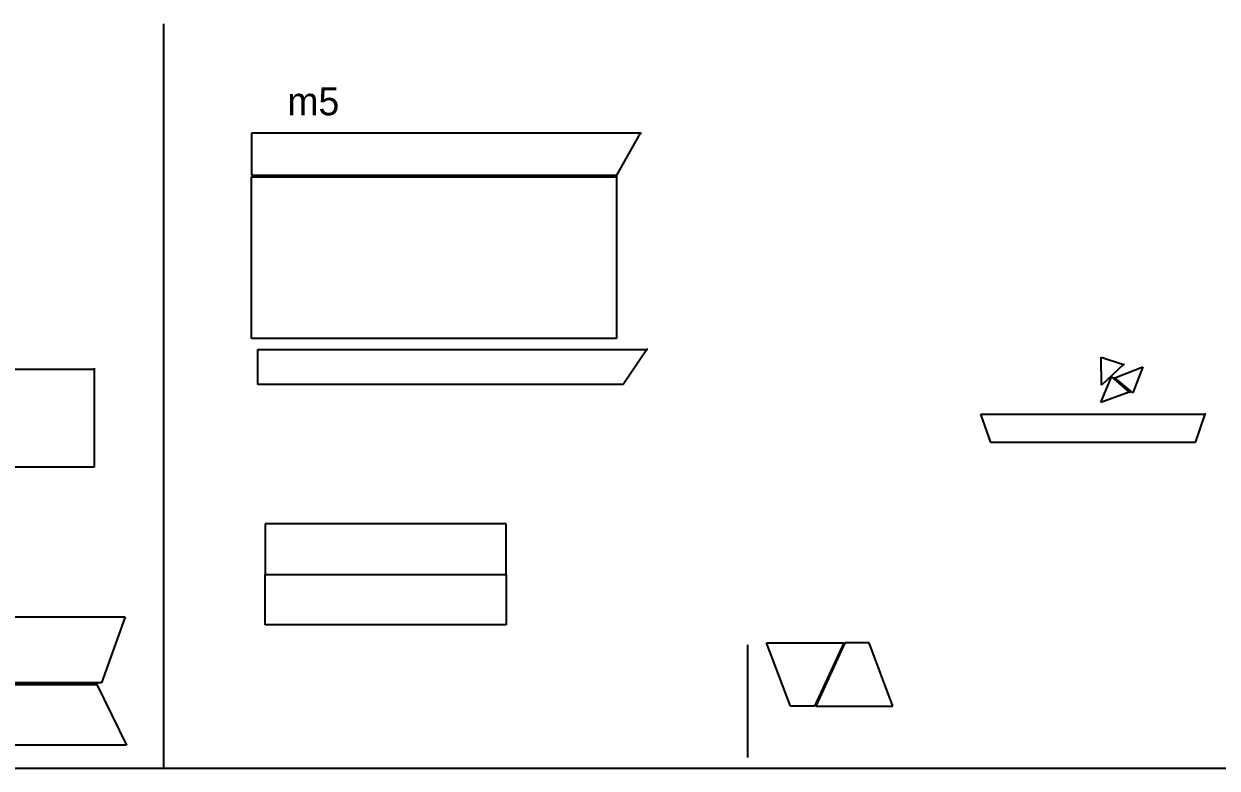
# Model space of a CAD drawing. Extents: x -20454 to 61677, y -13032 to 8789.
# Drawn here: x 35195 to 43728, y 9 to 5336 of the extents above; entities that cross this region are included whole.
import ezdxf

# ---------------------------------------------------------------- set-up
doc = ezdxf.new("R2010")
doc.units = 0
doc.layers.get('0').update_dxf_attribs({"linetype": 'CONTINUOUS'})

msp = doc.modelspace()

# ---------------------------------------------------------------- linework, layer by layer
for p, q in [((36196.1, 9.4), (36196.1, 5335.6)), ((39606, 4553.8), (36823.3, 4553.8)), ((36823.3, 4553.8), (36823.3, 4251.8)), ((39434.8, 4251.8), (39606, 4553.8)), ((39606, 4558.8), (39606, 4553.8)), ((39606, 4553.8), (39611, 4553.8)), ((36822.4, 3083.3), (36822.4, 4240.3)), ((36822.4, 4240.3), (39434.4, 4240.3)), ((36823.3, 4251.8), (39434.8, 4251.8)), ((39434.4, 4240.3), (39434.4, 4245.3)), ((39439.4, 4240.3), (39434.4, 4240.3)), ((39434.4, 4240.3), (39434.4, 3083.3)), ((39434.4, 3083.3), (36822.4, 3083.3)), ((36868.3, 2754.2), (36868.3, 3006.2)), ((36868.3, 3006.2), (39651.2, 3006.2)), ((39651.2, 3006.2), (39479.8, 2754.2)), ((39651.2, 3006.2), (39651.2, 3011.2)), ((39656.2, 3006.2), (39651.2, 3006.2)), ((42900.6, 2749.8), (42900.3, 2950.6)), ((42900.3, 2950.6), (43058.7, 2896.8)), ((43058.7, 2896.8), (43064, 2901.3)), ((32945.1, 2865.5), (35698.1, 2865.5)), ((35698.1, 2865.5), (35698.1, 2872.5)), ((35705.1, 2865.5), (35698.1, 2865.5)), ((35698.1, 2865.5), (35698.1, 2163.5)), ((43058.7, 2896.8), (42900.6, 2749.8)), ((42997.1, 2801.7), (43197.8, 2881.1)), ((43065.4, 2895), (43058.7, 2896.8)), ((43197.8, 2881.1), (43125.1, 2694)), ((39479.8, 2754.2), (36868.3, 2754.2)), ((42897.2, 2625.1), (42974.2, 2810.5)), ((42974.2, 2810.5), (43099.7, 2699.8)), ((42997.1, 2801.7), (42990.4, 2799.4)), ((42991.4, 2805.9), (42997.1, 2801.7)), ((43125.1, 2694), (42997.1, 2801.7)), ((43099.7, 2699.8), (42897.2, 2625.1)), ((43099.7, 2699.8), (43106.4, 2702)), ((43105.2, 2695.6), (43099.7, 2699.8)), ((42109, 2339.4), (42038.3, 2541.4)), ((42038.3, 2541.4), (43641.1, 2541.4)), ((43641.1, 2541.4), (43570.4, 2339.4)), ((43641.1, 2541.4), (43643.2, 2548.1)), ((43648.1, 2541.5), (43641.1, 2541.4)), ((43570.4, 2339.4), (42109, 2339.4)), ((35698.1, 2163.5), (32945.1, 2163.5)), ((38643.3, 1757.9), (36921.3, 1757.9)), ((36921.3, 1757.9), (36921.3, 1395.9)), ((38643.3, 1395.9), (38643.3, 1757.9)), ((36921.3, 1395.9), (36916.3, 1395.9)), ((36921.3, 1033.9), (36921.3, 1395.9)), ((36921.3, 1395.9), (38643.3, 1395.9)), ((38648.3, 1395.9), (38643.3, 1395.9)), ((38643.3, 1395.9), (38643.3, 1033.9)), ((34453.7, 1092.6), (35919.5, 1092.6)), ((35919.5, 1092.6), (35751.4, 619.4)), ((38643.3, 1033.9), (36921.3, 1033.9)), ((40370.4, 890.8), (40370.4, 84.8)), ((40506, 906.2), (41058, 906.2)), ((40676.5, 453.1), (40506, 906.2)), ((41058, 906.2), (40849.5, 452.6)), ((41066, 905.8), (40857.6, 452.2)), ((41239.1, 905.3), (41066, 905.8)), ((41409.6, 452.2), (41239.1, 905.3)), ((34530.8, 608.8), (35717.7, 608.8)), ((35751.4, 619.4), (34621.8, 619.4)), ((35717.7, 608.8), (35714.8, 615.2)), ((35724.7, 608.8), (35717.7, 608.8)), ((35717.7, 608.8), (35928.4, 172.8)), ((40849.5, 452.6), (40676.5, 453.1)), ((40857.6, 452.2), (41409.6, 452.2)), ((35928.4, 172.8), (34320.2, 172.8)), ((26832.1, 9.4), (36196.1, 9.4)), ((36196.1, 9.4), (43808.8, 9.4))]:
    msp.add_line(p, q)

# ---------------------------------------------------------------- texts
msp.add_text('m5', height=200).set_placement((37079.3, 4681.1))

doc.saveas('drawing.dxf')
